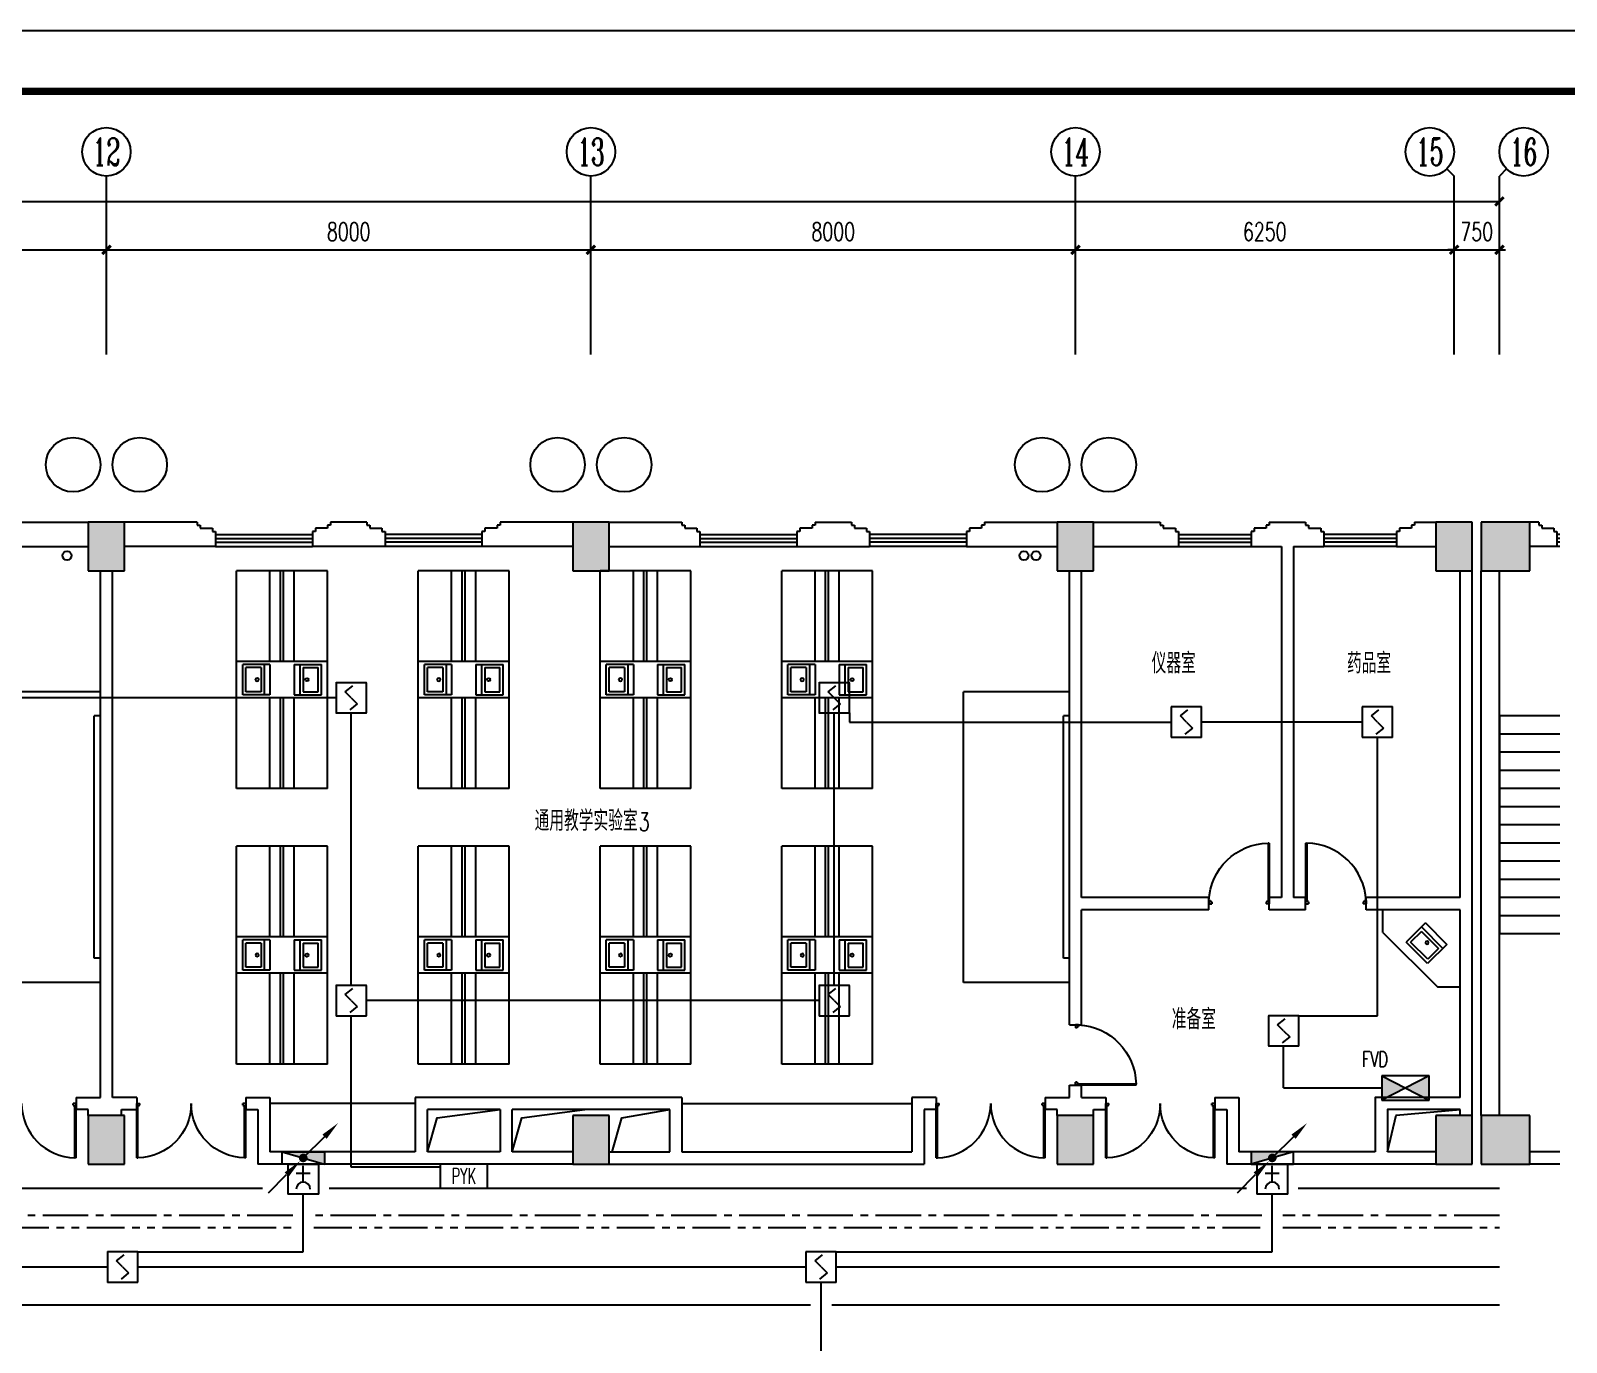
# Model space of a CAD drawing. Extents: x 190999 to 918899, y -200814 to 215286.
# Drawn here: x 259562 to 284916, y 50122 to 71786 of the extents above; entities that cross this region are included whole.
import ezdxf
from ezdxf.enums import TextEntityAlignment as Align

# ---------------------------------------------------------------- set-up
doc = ezdxf.new("R2010")
doc.units = 0
doc.header["$LTSCALE"] = 1000
doc.header["$MEASUREMENT"] = 0
doc.linetypes.add('CENTER2', pattern=[1.125, 0.75, -0.125, 0.125, -0.125])
doc.linetypes.add('PHANTOM2', pattern=[1.25, 0.625, -0.125, 0.125, -0.125, 0.125, -0.125])
doc.layers.get('Defpoints').update_dxf_attribs({"color": 1})
for name, color, linetype in [('00-EQUIP', 3, 'Continuous'), ('00-LWIRE', 4, 'Continuous'), ('00-WIRE-4', 6, 'Continuous'), ('A-墙线', 2, 'Continuous'), ('A-外包装修', 250, 'Continuous'), ('A-外窗', 145, 'Continuous'), ('A-家具', 250, 'Continuous'), ('A-门', 167, 'Continuous'), ('AXIS', 3, 'Continuous'), ('AXIS_TEXT', 7, 'Continuous'), ('COLUMN', 2, 'Continuous'), ('EQUIP_消火栓', 1, 'Continuous'), ('PUB_HATCH', 250, 'Continuous'), ('STAIR', 5, 'Continuous'), ('WIRE-4', 6, 'Continuous'), ('图框', 189, 'Continuous'), ('房间名称', 7, 'Continuous'), ('暖通-风-说明', 3, 'Continuous'), ('洞口线', 165, 'Continuous'), ('雨水管', 151, 'Continuous')]:
    doc.layers.add(name, color=color, linetype=linetype)
doc.styles.add('_COMPLEX', font='COMPLEX.shx', dxfattribs={"width": 0.5})
doc.styles.add('_TCH_AXIS', font='COMPLEX', dxfattribs={"bigfont": 'GBCBIG'})
doc.styles.add('_TCH_DIM', font='SIMPLEX', dxfattribs={"bigfont": 'GBCBIG'})
doc.styles.add('COMPLEX', font='COMPLEX')
doc.styles.add('DIM_FONT', font='SIMPLEX', dxfattribs={"width": 0.7, "bigfont": 'GBCBIG'})
doc.styles.add('HZ-ZGBZ', font='romanc.shx', dxfattribs={"width": 0.65})
doc.styles.get("Standard").update_dxf_attribs({"font": 'simhei.ttf'})
doc.styles.add('XXK', font='romans.shx', dxfattribs={"width": 0.75, "bigfont": 'hzf.shx'})
doc.styles.add('zz-1', font='arial.ttf', dxfattribs={"width": 0.8})
doc.linetypes.add('4INE', pattern='A,1,-0.15,["4",XXK,S=0.3,R=0,X=-0.1,Y=-0.1],-0.25', length=1.4)
doc.linetypes.add('BIG-DLINE', pattern='A,1,-0.15,["D",XXK,S=0.2,R=0,X=-0.1,Y=-0.09],-0.2', length=1.35)
doc.dimstyles.new('DIMN', dxfattribs={"dimtxt": 300, "dimasz": 100, "dimexe": 250, "dimexo": 300, "dimgap": 150, "dimtad": 1, "dimdec": 0, "dimzin": 0, "dimdsep": 46, "dimtxsty": 'DIM_FONT', "dimblk": 'ARCHTICK', "dimcen": 0.09, "dimclrt": 7, "dimazin": 2, "dimtfac": 1, "dimtdec": 0, "dimtix": 1, "dimtmove": 2, "dimatfit": 3, "dimfxl": 0, "dimtolj": 1, "dimtzin": 0, "dimarcsym": 0})

# ---------------------------------------------------------------- blocks, each defined once
blk = doc.blocks.new('TJAD_TK_A0')
at = {"layer": '图框'}
blk.add_line((2162, 399.3), (973, 399.3), dxfattribs=at)
at = {"layer": '图框', "const_width": 1.2}
blk.add_lwpolyline([(2152, -431.7), (2152, 389.3), (998, 389.3), (998, -431.7)], close=True, dxfattribs=at)
blk = doc.blocks.new('m1000')
at = {"layer": 'A-墙线'}
for p, q in [((0, 0), (0, 200)), ((1000, 0), (1000, 200))]:
    blk.add_line(p, q, dxfattribs=at)
at = {"layer": 'A-门'}
for p, q in [((0, 1100), (0, 100)), ((0, 1100), (20, 1100)), ((20, 1100), (20, 150)), ((0, 150), (30, 150)), ((0, 100), (50, 100)), ((30, 150), (30, 130)), ((30, 130), (50, 130)), ((50, 130), (50, 100)), ((950, 130), (950, 100)), ((970, 130), (950, 130)), ((1000, 100), (950, 100)), ((970, 150), (970, 130)), ((1000, 150), (970, 150)), ((1000, 150), (1000, 100))]:
    blk.add_line(p, q, dxfattribs=at)
blk.add_arc((0, 100), 1000, 2.866, 88.854, dxfattribs=at)
blk = doc.blocks.new('m1800')
at = {"layer": 'A-墙线'}
for p, q in [((-900, -100), (-900, 100)), ((900, -100), (900, 100))]:
    blk.add_line(p, q, dxfattribs=at)
at = {"layer": 'A-门'}
for p, q in [((-900, 900), (-900, 0)), ((-900, 900), (-880, 900)), ((-880, 900), (-880, 50)), ((880, 900), (880, 50)), ((900, 900), (880, 900)), ((900, 900), (900, 0)), ((-900, 50), (-870, 50)), ((-900, 0), (-850, 0)), ((-870, 50), (-870, 30)), ((-870, 30), (-850, 30)), ((-850, 30), (-850, 0)), ((850, 30), (850, 0)), ((870, 30), (850, 30)), ((900, 0), (850, 0)), ((870, 50), (870, 30)), ((900, 50), (870, 50))]:
    blk.add_line(p, q, dxfattribs=at)
for centre, start, end in [((-900, 0), 0, 88.7267), ((900, 0), 91.2733, 180)]:
    blk.add_arc(centre, 900, start, end, dxfattribs=at)
blk = doc.blocks.new('$TwtSys$00000434')
for p, q in [((-0.5, 0.5), (-0.5, -0.5)), ((-0.5, -0.5), (0.5, 0.5)), ((0.5, 0.5), (-0.5, 0.5)), ((0.5, -0.5), (0.5, 0.5)), ((-0.5, -0.5), (0.5, -0.5))]:
    blk.add_line(p, q)
blk.add_solid([(0.5, -0.5), (0.5, 0.5), (-0.5, -0.5)])
blk = doc.blocks.new('_ArchTick')
at = {"const_width": 0.5}
blk.add_lwpolyline([(-0.7, -0.7), (0.7, 0.7)], dxfattribs=at)
blk = doc.blocks.new('*D943')
at = {"layer": 'AXIS', "color": 0, "lineweight": -2}
for p, q in [((252812, 66767), (252812, 68417)), ((260812, 66767), (260812, 68417)), ((252812, 68167), (260812, 68167))]:
    blk.add_line(p, q, dxfattribs=at)
at = {"layer": 'Defpoints', "color": 0}
for p in [(260812, 68167), (252812, 66467), (260812, 66467)]:
    blk.add_point(p, dxfattribs=at)
at = {"layer": 'AXIS', "color": 0, "lineweight": -2, "xscale": 100, "yscale": 100, "zscale": 100, "rotation": 180}
blk.add_blockref('_ArchTick', (252812, 68167), dxfattribs=at)
at = {"layer": 'AXIS', "color": 0, "lineweight": -2, "xscale": 100, "yscale": 100, "zscale": 100}
blk.add_blockref('_ArchTick', (260812, 68167), dxfattribs=at)
at = {"layer": 'AXIS', "color": 7, "insert": (256812, 68467), "char_height": 300, "attachment_point": 5, "style": 'DIM_FONT'}
blk.add_mtext('\\A1;8000', dxfattribs=at)
blk = doc.blocks.new('*D944')
at = {"layer": 'AXIS', "color": 0, "lineweight": -2}
for p, q in [((260812, 66767), (260812, 68417)), ((268812, 66767), (268812, 68417)), ((260812, 68167), (268812, 68167))]:
    blk.add_line(p, q, dxfattribs=at)
at = {"layer": 'Defpoints', "color": 0}
for p in [(268812, 68167), (260812, 66467), (268812, 66467)]:
    blk.add_point(p, dxfattribs=at)
at = {"layer": 'AXIS', "color": 0, "lineweight": -2, "xscale": 100, "yscale": 100, "zscale": 100, "rotation": 180}
blk.add_blockref('_ArchTick', (260812, 68167), dxfattribs=at)
at = {"layer": 'AXIS', "color": 0, "lineweight": -2, "xscale": 100, "yscale": 100, "zscale": 100}
blk.add_blockref('_ArchTick', (268812, 68167), dxfattribs=at)
at = {"layer": 'AXIS', "color": 7, "insert": (264812, 68467), "char_height": 300, "attachment_point": 5, "style": 'DIM_FONT'}
blk.add_mtext('\\A1;8000', dxfattribs=at)
blk = doc.blocks.new('*D945')
at = {"layer": 'AXIS', "color": 0, "lineweight": -2}
for p, q in [((268812, 66767), (268812, 68417)), ((276812, 66767), (276812, 68417)), ((268812, 68167), (276812, 68167))]:
    blk.add_line(p, q, dxfattribs=at)
at = {"layer": 'Defpoints', "color": 0}
for p in [(276812, 68167), (268812, 66467), (276812, 66467)]:
    blk.add_point(p, dxfattribs=at)
at = {"layer": 'AXIS', "color": 0, "lineweight": -2, "xscale": 100, "yscale": 100, "zscale": 100, "rotation": 180}
blk.add_blockref('_ArchTick', (268812, 68167), dxfattribs=at)
at = {"layer": 'AXIS', "color": 0, "lineweight": -2, "xscale": 100, "yscale": 100, "zscale": 100}
blk.add_blockref('_ArchTick', (276812, 68167), dxfattribs=at)
at = {"layer": 'AXIS', "color": 7, "insert": (272812, 68467), "char_height": 300, "attachment_point": 5, "style": 'DIM_FONT'}
blk.add_mtext('\\A1;8000', dxfattribs=at)
blk = doc.blocks.new('*D946')
at = {"layer": 'AXIS', "color": 0, "lineweight": -2}
for p, q in [((276812, 66767), (276812, 68417)), ((283062, 66767), (283062, 68417)), ((276812, 68167), (283062, 68167))]:
    blk.add_line(p, q, dxfattribs=at)
at = {"layer": 'Defpoints', "color": 0}
for p in [(283062, 68167), (276812, 66467), (283062, 66467)]:
    blk.add_point(p, dxfattribs=at)
at = {"layer": 'AXIS', "color": 0, "lineweight": -2, "xscale": 100, "yscale": 100, "zscale": 100, "rotation": 180}
blk.add_blockref('_ArchTick', (276812, 68167), dxfattribs=at)
at = {"layer": 'AXIS', "color": 0, "lineweight": -2, "xscale": 100, "yscale": 100, "zscale": 100}
blk.add_blockref('_ArchTick', (283062, 68167), dxfattribs=at)
at = {"layer": 'AXIS', "color": 7, "insert": (279937, 68467), "char_height": 300, "attachment_point": 5, "style": 'DIM_FONT'}
blk.add_mtext('\\A1;6250', dxfattribs=at)
blk = doc.blocks.new('*D947')
at = {"layer": 'AXIS', "color": 0, "lineweight": -2}
for p, q in [((283062, 66767), (283062, 68417)), ((283812, 66767), (283812, 68417)), ((283062, 68167), (282962, 68167)), ((283062, 68167), (283812, 68167)), ((283812, 68167), (283912, 68167))]:
    blk.add_line(p, q, dxfattribs=at)
at = {"layer": 'Defpoints', "color": 0}
for p in [(283812, 68167), (283062, 66467), (283812, 66467)]:
    blk.add_point(p, dxfattribs=at)
at = {"layer": 'AXIS', "color": 0, "lineweight": -2, "xscale": 100, "yscale": 100, "zscale": 100}
blk.add_blockref('_ArchTick', (283062, 68167), dxfattribs=at)
at = {"layer": 'AXIS', "color": 0, "lineweight": -2, "xscale": 100, "yscale": 100, "zscale": 100, "rotation": 180}
blk.add_blockref('_ArchTick', (283812, 68167), dxfattribs=at)
at = {"layer": 'AXIS', "color": 7, "insert": (283437, 68467), "char_height": 300, "attachment_point": 5, "style": 'DIM_FONT'}
blk.add_mtext('\\A1;750', dxfattribs=at)
blk = doc.blocks.new('*D948')
at = {"layer": 'AXIS', "color": 0, "lineweight": -2}
for p, q in [((210512, 66767), (210512, 69217)), ((283812, 66767), (283812, 69217)), ((210512, 68967), (283812, 68967))]:
    blk.add_line(p, q, dxfattribs=at)
at = {"layer": 'Defpoints', "color": 0}
for p in [(283812, 68967), (210512, 66467), (283812, 66467)]:
    blk.add_point(p, dxfattribs=at)
at = {"layer": 'AXIS', "color": 0, "lineweight": -2, "xscale": 100, "yscale": 100, "zscale": 100, "rotation": 180}
blk.add_blockref('_ArchTick', (210512, 68967), dxfattribs=at)
at = {"layer": 'AXIS', "color": 0, "lineweight": -2, "xscale": 100, "yscale": 100, "zscale": 100}
blk.add_blockref('_ArchTick', (283812, 68967), dxfattribs=at)
at = {"layer": 'AXIS', "color": 7, "insert": (247162, 69267), "char_height": 300, "attachment_point": 5, "style": 'DIM_FONT'}
blk.add_mtext('\\A1;73300', dxfattribs=at)
blk = doc.blocks.new('_AXISO')
blk.add_circle((0, 0), 0.5)
at = {"layer": 'AXIS_TEXT', "style": 'COMPLEX', "width": 1.041667}
blk.add_attdef('A', text='', height=0.56, dxfattribs=at).set_placement((-0.25, -0.28), (0.25, -0.28), align=Align.FIT)
blk = doc.blocks.new('$plan$00001609')
at = {"linetype": 'Continuous'}
for p, q in [((0, -251), (0, 251)), ((0, 251), (450, 251)), ((93, -251), (93, 251)), ((146, -199), (146, 199)), ((146, 199), (397, 199)), ((397, 199), (397, -199)), ((450, 251), (450, -251)), ((0, -251), (450, -251)), ((146, -199), (397, -199))]:
    blk.add_line(p, q, dxfattribs=at)
blk.add_line((238, 2), (238, 0))
blk.add_arc((212, 0), 26, 4.716, 0, dxfattribs=at)
at = {"style": 'zz-1'}
for tag in ['YSIZE', 'XSIZE']:
    blk.add_attdef(tag, (0, 0), '', height=0.5, dxfattribs=at)
blk = doc.blocks.new('_LINKPT1')
at = {"color": 0}
blk.add_line((0, 0), (0, 0), dxfattribs=at)
blk = doc.blocks.new('J62IR8YJ')
for p, q in [((-0.5, 1), (0.5, 1)), ((-0.5, 0), (-0.5, 1)), ((0, 0.598), (0, 0.06)), ((0.5, 1), (0.5, 0)), ((0.5, 0), (-0.5, 0)), ((-0.231, 0.312), (0.231, 0.312))]:
    blk.add_line(p, q)
at = {"const_width": 0.04, "flags": 128}
blk.add_lwpolyline([(-0.5, 0), (-0.5, 1), (0.5, 1), (0.5, 0)], close=True, dxfattribs=at)
blk.add_arc((0, 0.829), 0.231, 180, 0)
at = {"xscale": 0.002, "yscale": 0.00200000000000955, "zscale": 0.002}
for p in [(0, 1), (-0.5, 0.5), (0, 0), (0.5, 0.5)]:
    blk.add_blockref('_LINKPT1', p, dxfattribs=at)
at = {"flags": 9}
blk.add_attdef('A', (0, 0), '', height=0.00002, dxfattribs=at)
blk = doc.blocks.new('3S1KCGW2')
for p, q in [((0.5, 0.5), (-0.5, 0.5)), ((-0.5, 0.5), (-0.5, -0.5)), ((-0.2, 0.2), (0.05, 0.4)), ((0, 0), (-0.2, 0.2)), ((0, 0), (0.2, -0.2)), ((0.5, -0.5), (0.5, 0.5)), ((-0.5, -0.5), (0.5, -0.5)), ((0.2, -0.2), (-0.05, -0.4))]:
    blk.add_line(p, q)
at = {"const_width": 0.04, "flags": 128}
blk.add_lwpolyline([(-0.5, -0.5), (-0.5, 0.5), (0.5, 0.5), (0.5, -0.5)], close=True, dxfattribs=at)
at = {"xscale": 0.002, "yscale": 0.002, "zscale": 0.002}
for p in [(-0.5, 0), (0, 0.5), (0.5, 0), (0, -0.5)]:
    blk.add_blockref('_LINKPT1', p, dxfattribs=at)
at = {"flags": 9}
blk.add_attdef('A', (0, 0), '', height=0.00002, dxfattribs=at)
blk = doc.blocks.new('6H2KALM6')
for p, q in [((-0.78, 0.4), (0.78, -0.4)), ((0.78, 0.4), (-0.78, -0.4)), ((0.78, 0.4), (-0.78, 0.4)), ((-0.78, 0.4), (-0.78, -0.4)), ((0.78, -0.4), (0.78, 0.4)), ((-0.78, -0.4), (0.78, -0.4))]:
    blk.add_line(p, q)
at = {"const_width": 0.04}
blk.add_lwpolyline([(-0.78, 0.4), (-0.78, -0.4), (0.78, -0.4), (0.78, 0.4)], close=True, dxfattribs=at)
for points in [[(-0.78, 0.4), (0, 0), (-0.78, -0.4)], [(0.78, 0.4), (0, 0), (0.78, -0.4)]]:
    blk.add_solid(points)
at = {"xscale": 0.002, "yscale": 0.002, "zscale": 0.002}
for p in [(-0.78, 0), (0, 0.4), (0.78, 0), (0, -0.4)]:
    blk.add_blockref('_LINKPT1', p, dxfattribs=at)
at = {"flags": 9}
blk.add_attdef('A', (0, 0), '', height=0.00002, dxfattribs=at)
blk = doc.blocks.new('6A2DRK5Q')
for p, q in [((0.78, 0.4), (-0.78, 0.4)), ((-0.78, 0.4), (-0.78, -0.4)), ((0.78, -0.4), (0.78, 0.4)), ((-0.78, -0.4), (0.78, -0.4))]:
    blk.add_line(p, q)
at = {"xscale": 0.002, "yscale": 0.002, "zscale": 0.002}
for p in [(-0.78, 0), (0, 0.4), (0.78, 0), (0, -0.4)]:
    blk.add_blockref('_LINKPT1', p, dxfattribs=at)
at = {"style": '_COMPLEX', "width": 0.6, "flags": 8}
blk.add_attdef('$TEXT$', text='', height=0.52, dxfattribs=at).set_placement((0, 0), align=Align.MIDDLE_CENTER)
at = {"flags": 9}
blk.add_attdef('A', (0, 0), '', height=0.00002, dxfattribs=at)
blk = doc.blocks.new('_WRLD1L')
for p, q in [((0.7, 0.7), (0, 0)), ((0.104, 0.104), (0.104, 0.104)), ((-0.104, -0.104), (-0.104, -0.104))]:
    blk.add_line(p, q)
at = {"const_width": 0.142}
blk.add_lwpolyline([(-0.071, 0, 1), (0.071, 0, 1)], format="xyb", close=True, dxfattribs=at)
blk.add_solid([(0.63, 0.77), (0.77, 0.63), (1.15, 1.15)])
at = {"width": 0.8, "flags": 9}
blk.add_attdef('A', (0, 0), '', height=0.00002, dxfattribs=at)
blk = doc.blocks.new('_WRLD10L')
for p, q in [((1.15, 1.15), (0.55, 0.55)), ((0.104, 0.104), (0.104, 0.104)), ((-0.104, -0.104), (-0.104, -0.104))]:
    blk.add_line(p, q)
at = {"const_width": 0.142}
blk.add_lwpolyline([(-0.071, 0, 1), (0.071, 0, 1)], format="xyb", close=True, dxfattribs=at)
blk.add_solid([(0.62, 0.48), (0.48, 0.62), (0.1, 0.1)])
at = {"width": 0.8, "flags": 9}
blk.add_attdef('A', (0, 0), '', height=0.00002, dxfattribs=at)

msp = doc.modelspace()

# ---------------------------------------------------------------- hatches: boundary and pattern name
at = {"layer": 'PUB_HATCH'}
for points in [[(261111.6, 63667.4), (260511.6, 63667.4), (260511.6, 62867.4), (261111.6, 62867.4)], [(269111.6, 63667.4), (268511.6, 63667.4), (268511.6, 62867.4), (269111.6, 62867.4)], [(277111.6, 63667.4), (276511.6, 63667.4), (276511.6, 62867.4), (277111.6, 62867.4)], [(283361.6, 63667.4), (282761.6, 63667.4), (282761.6, 62867.4), (283361.6, 62867.4)], [(284311.6, 63667.4), (283511.6, 63667.4), (283511.6, 62867.4), (284311.6, 62867.4)], [(261111.6, 53867.4), (260511.6, 53867.4), (260511.6, 53067.4), (261111.6, 53067.4)], [(269111.6, 53867.4), (268511.6, 53867.4), (268511.6, 53067.4), (269111.6, 53067.4)], [(277111.6, 53867.4), (276511.6, 53867.4), (276511.6, 53067.4), (277111.6, 53067.4)], [(283361.6, 53867.4), (282761.6, 53867.4), (282761.6, 53067.4), (283361.6, 53067.4)], [(284311.6, 53867.4), (283511.6, 53867.4), (283511.6, 53067.4), (284311.6, 53067.4)]]:
    msp.add_hatch(color=256, dxfattribs=at).paths.add_polyline_path(points)

# ---------------------------------------------------------------- linework, layer by layer
at = {"layer": '00-WIRE-4'}
for p, q in [((264603.5, 60767.4), (257066.5, 60767.4)), ((264853.5, 56017.4), (264853.5, 60517.4)), ((272828.3, 56017.4), (272828.3, 60517.4)), ((273078.3, 60517.4), (273078.3, 60367.4)), ((273078.3, 60367.4), (278393.9, 60367.4)), ((281547.2, 60367.4), (278893.9, 60367.4)), ((281797.2, 55517.4), (281797.2, 60117.4)), ((272578.3, 55767.4), (265103.5, 55767.4)), ((264853.5, 53017.4), (264853.5, 55517.4)), ((280499.1, 55517.4), (281797.2, 55517.4)), ((280249.1, 54323.3), (280249.1, 55017.4)), ((280249.1, 54323.3), (281871.6, 54323.3)), ((264061.9, 51617.4), (264061.9, 52567.4)), ((280061.6, 51617.4), (280061.6, 52567.4)), ((261328.3, 51617.4), (264061.9, 51617.4)), ((272861.6, 51617.4), (280061.6, 51617.4)), ((249795, 51367.4), (260828.3, 51367.4)), ((261328.3, 51367.4), (272361.6, 51367.4)), ((272861.6, 51367.4), (283811.6, 51367.4)), ((272611.6, 47217.4), (272611.6, 51117.4))]:
    msp.add_line(p, q, dxfattribs=at)
at = {"layer": '00-WIRE-4', "linetype": '4INE'}
for p, q in [((253236.6, 52667.4), (263386.9, 52667.4)), ((264486.9, 52667.4), (266321.6, 52667.4)), ((267101.6, 52667.4), (279636.6, 52667.4)), ((280486.6, 52667.4), (283811.6, 52667.4))]:
    msp.add_line(p, q, dxfattribs=at)
at = {"layer": '00-WIRE-4', "linetype": 'PHANTOM2'}
for p, q in [((252986.6, 52017.4), (263886.9, 52017.4)), ((264236.9, 52017.4), (279886.6, 52017.4)), ((280236.6, 52017.4), (283811.6, 52017.4))]:
    msp.add_line(p, q, dxfattribs=at)
at = {"layer": '00-WIRE-4', "linetype": 'CENTER2'}
for p, q in [((263886.9, 52217.4), (253061.6, 52217.4)), ((279886.6, 52217.4), (264236.9, 52217.4)), ((283811.6, 52217.4), (280236.6, 52217.4))]:
    msp.add_line(p, q, dxfattribs=at)
at = {"layer": '00-WIRE-4', "linetype": 'BIG-DLINE'}
for p, q in [((224236.6, 50738.8), (272436.6, 50738.8)), ((272786.6, 50738.8), (283811.6, 50738.8))]:
    msp.add_line(p, q, dxfattribs=at)
at = {"layer": 'A-墙线'}
for p, q in [((259311.6, 63667.4), (260511.6, 63667.4)), ((262311.6, 63667.4), (261111.6, 63667.4)), ((262311.6, 63667.4), (262311.6, 63617.4)), ((265111.6, 63667.4), (264511.6, 63667.4)), ((264511.6, 63667.4), (264511.6, 63617.4)), ((265111.6, 63667.4), (265111.6, 63617.4)), ((268511.6, 63667.4), (267311.6, 63667.4)), ((267311.6, 63667.4), (267311.6, 63617.4)), ((269111.6, 63667.4), (270311.6, 63667.4)), ((270311.6, 63667.4), (270311.6, 63617.4)), ((272511.6, 63667.4), (273111.6, 63667.4)), ((272511.6, 63667.4), (272511.6, 63617.4)), ((273111.6, 63667.4), (273111.6, 63617.4)), ((275311.6, 63667.4), (276511.6, 63667.4)), ((275311.6, 63667.4), (275311.6, 63617.4)), ((277111.6, 63667.4), (278211.6, 63667.4)), ((278211.6, 63667.4), (278211.6, 63617.4)), ((280011.6, 63667.4), (280611.6, 63667.4)), ((280011.6, 63667.4), (280011.6, 63617.4)), ((280611.6, 63667.4), (280611.6, 63617.4)), ((282411.6, 63667.4), (282761.6, 63667.4)), ((282411.6, 63667.4), (282411.6, 63617.4)), ((284461.6, 63667.4), (284311.6, 63667.4)), ((284461.6, 63667.4), (284461.6, 63617.4)), ((262311.6, 63617.4), (262361.6, 63617.4)), ((262361.6, 63617.4), (262361.6, 63567.4)), ((262361.6, 63567.4), (262561.6, 63567.4)), ((262561.6, 63567.4), (262561.6, 63517.4)), ((262561.6, 63517.4), (262611.6, 63517.4)), ((262611.6, 63517.4), (262611.6, 63267.4)), ((264261.6, 63517.4), (264211.6, 63517.4)), ((264211.6, 63517.4), (264211.6, 63267.4)), ((264261.6, 63567.4), (264261.6, 63517.4)), ((264461.6, 63567.4), (264261.6, 63567.4)), ((264461.6, 63617.4), (264461.6, 63567.4)), ((264511.6, 63617.4), (264461.6, 63617.4)), ((265111.6, 63617.4), (265161.6, 63617.4)), ((265161.6, 63617.4), (265161.6, 63567.4)), ((265161.6, 63567.4), (265361.6, 63567.4)), ((265361.6, 63567.4), (265361.6, 63517.4)), ((265361.6, 63517.4), (265411.6, 63517.4)), ((265411.6, 63517.4), (265411.6, 63267.4)), ((267061.6, 63517.4), (267011.6, 63517.4)), ((267011.6, 63517.4), (267011.6, 63267.4)), ((267061.6, 63567.4), (267061.6, 63517.4)), ((267261.6, 63567.4), (267061.6, 63567.4)), ((267261.6, 63617.4), (267261.6, 63567.4)), ((267311.6, 63617.4), (267261.6, 63617.4)), ((270311.6, 63617.4), (270361.6, 63617.4)), ((270361.6, 63617.4), (270361.6, 63567.4)), ((270361.6, 63567.4), (270561.6, 63567.4)), ((270561.6, 63567.4), (270561.6, 63517.4)), ((270561.6, 63517.4), (270611.6, 63517.4)), ((270611.6, 63517.4), (270611.6, 63267.4)), ((272261.6, 63517.4), (272211.6, 63517.4)), ((272211.6, 63517.4), (272211.6, 63267.4)), ((272261.6, 63567.4), (272261.6, 63517.4)), ((272461.6, 63567.4), (272261.6, 63567.4)), ((272461.6, 63617.4), (272461.6, 63567.4)), ((272511.6, 63617.4), (272461.6, 63617.4)), ((273111.6, 63617.4), (273161.6, 63617.4)), ((273161.6, 63617.4), (273161.6, 63567.4)), ((273161.6, 63567.4), (273361.6, 63567.4)), ((273361.6, 63567.4), (273361.6, 63517.4)), ((273361.6, 63517.4), (273411.6, 63517.4)), ((273411.6, 63517.4), (273411.6, 63267.4)), ((275061.6, 63517.4), (275011.6, 63517.4)), ((275011.6, 63517.4), (275011.6, 63267.4)), ((275061.6, 63567.4), (275061.6, 63517.4)), ((275261.6, 63567.4), (275061.6, 63567.4)), ((275261.6, 63617.4), (275261.6, 63567.4)), ((275311.6, 63617.4), (275261.6, 63617.4)), ((278211.6, 63617.4), (278261.6, 63617.4)), ((278261.6, 63617.4), (278261.6, 63567.4)), ((278261.6, 63567.4), (278461.6, 63567.4)), ((278461.6, 63567.4), (278461.6, 63517.4)), ((278461.6, 63517.4), (278511.6, 63517.4)), ((278511.6, 63517.4), (278511.6, 63267.4)), ((279761.6, 63517.4), (279711.6, 63517.4)), ((279711.6, 63517.4), (279711.6, 63267.4)), ((279761.6, 63567.4), (279761.6, 63517.4)), ((279961.6, 63567.4), (279761.6, 63567.4)), ((279961.6, 63617.4), (279961.6, 63567.4)), ((280011.6, 63617.4), (279961.6, 63617.4)), ((280611.6, 63617.4), (280661.6, 63617.4)), ((280661.6, 63617.4), (280661.6, 63567.4)), ((280661.6, 63567.4), (280861.6, 63567.4)), ((280861.6, 63567.4), (280861.6, 63517.4)), ((280861.6, 63517.4), (280911.6, 63517.4)), ((280911.6, 63517.4), (280911.6, 63267.4)), ((282161.6, 63517.4), (282111.6, 63517.4)), ((282111.6, 63517.4), (282111.6, 63267.4)), ((282161.6, 63567.4), (282161.6, 63517.4)), ((282361.6, 63567.4), (282161.6, 63567.4)), ((282361.6, 63617.4), (282361.6, 63567.4)), ((282411.6, 63617.4), (282361.6, 63617.4)), ((284461.6, 63617.4), (284511.6, 63617.4)), ((284511.6, 63617.4), (284511.6, 63567.4)), ((284511.6, 63567.4), (284711.6, 63567.4)), ((284711.6, 63567.4), (284711.6, 63517.4)), ((284711.6, 63517.4), (284761.6, 63517.4)), ((284761.6, 63517.4), (284761.6, 63267.4)), ((259011.6, 63267.4), (260511.6, 63267.4)), ((262611.6, 63267.4), (261111.6, 63267.4)), ((265411.6, 63267.4), (264211.6, 63267.4)), ((268511.6, 63267.4), (267011.6, 63267.4)), ((269111.6, 63267.4), (270611.6, 63267.4)), ((272211.6, 63267.4), (273411.6, 63267.4)), ((275011.6, 63267.4), (276511.6, 63267.4)), ((277111.6, 63267.4), (278511.6, 63267.4)), ((279711.6, 63267.4), (280211.6, 63267.4)), ((280211.6, 63267.4), (280211.6, 57467.4)), ((280411.6, 63267.4), (280411.6, 57467.4)), ((280411.6, 63267.4), (280911.6, 63267.4)), ((282111.6, 63267.4), (282761.6, 63267.4)), ((284761.6, 63267.4), (284311.6, 63267.4)), ((260711.6, 54167.4), (260711.6, 62867.4)), ((260911.6, 54167.4), (260911.6, 62867.4)), ((276711.6, 55367.4), (276711.6, 62867.4)), ((276911.6, 57467.4), (276911.6, 62867.4)), ((283161.6, 57467.4), (283161.6, 62867.4)), ((283361.6, 53867.4), (283361.6, 62867.4)), ((283511.6, 53867.4), (283511.6, 62867.4)), ((283811.6, 53867.4), (283811.6, 62867.4)), ((279011.6, 57467.4), (276911.6, 57467.4)), ((280211.6, 57467.4), (280011.6, 57467.4)), ((280611.6, 57467.4), (280411.6, 57467.4)), ((283161.6, 57467.4), (281611.6, 57467.4)), ((276911.6, 55367.4), (276911.6, 57267.4)), ((279011.6, 57267.4), (276911.6, 57267.4)), ((280611.6, 57267.4), (280011.6, 57267.4)), ((283161.6, 57267.4), (281611.6, 57267.4)), ((283161.6, 54167.4), (283161.6, 57267.4)), ((276711.6, 54167.4), (276711.6, 54367.4)), ((276911.6, 54167.4), (276911.6, 54367.4)), ((260311.6, 54167.4), (260711.6, 54167.4)), ((261311.6, 54167.4), (260911.6, 54167.4)), ((263111.6, 54167.4), (263511.6, 54167.4)), ((263511.6, 54167.4), (263511.6, 53267.4)), ((270311.6, 54167.4), (265911.6, 54167.4)), ((265911.6, 54167.4), (265911.6, 53267.4)), ((270311.6, 54167.4), (270311.6, 53267.4)), ((274511.6, 54167.4), (274111.6, 54167.4)), ((274111.6, 54167.4), (274111.6, 53267.4)), ((276311.6, 54167.4), (276711.6, 54167.4)), ((276911.6, 54167.4), (277311.6, 54167.4)), ((279111.6, 54167.4), (279511.6, 54167.4)), ((279511.6, 54167.4), (279511.6, 53267.4)), ((260511.6, 53967.4), (260311.6, 53967.4)), ((260511.6, 53867.4), (260511.6, 53967.4)), ((261061.6, 53967.4), (261311.6, 53967.4)), ((261061.6, 53867.4), (261061.6, 53967.4)), ((263111.6, 53967.4), (263311.6, 53967.4)), ((263311.6, 53967.4), (263311.6, 53067.4)), ((267311.6, 53967.4), (266111.6, 53967.4)), ((266111.6, 53267.4), (266111.6, 53967.4)), ((267311.6, 53967.4), (267311.6, 53267.4)), ((270111.6, 53967.4), (267511.6, 53967.4)), ((267511.6, 53267.4), (267511.6, 53967.4)), ((270111.6, 53267.4), (270111.6, 53967.4)), ((274511.6, 53967.4), (274311.6, 53967.4)), ((274311.6, 53967.4), (274311.6, 53067.4)), ((276511.6, 53967.4), (276311.6, 53967.4)), ((276511.6, 53867.4), (276511.6, 53967.4)), ((277111.6, 53967.4), (277311.6, 53967.4)), ((277111.6, 53867.4), (277111.6, 53967.4)), ((279111.6, 53967.4), (279311.6, 53967.4)), ((279311.6, 53967.4), (279311.6, 53067.4)), ((283161.6, 53867.4), (283161.6, 53967.4)), ((265911.6, 53267.4), (263511.6, 53267.4)), ((267311.6, 53267.4), (266111.6, 53267.4)), ((268511.6, 53267.4), (267511.6, 53267.4)), ((269111.6, 53267.4), (270111.6, 53267.4)), ((270311.6, 53267.4), (274111.6, 53267.4)), ((281761.6, 53267.4), (279511.6, 53267.4)), ((282761.6, 53267.4), (281961.6, 53267.4)), ((284811.6, 53267.4), (284311.6, 53267.4)), ((268511.6, 53067.4), (263311.6, 53067.4)), ((269111.6, 53067.4), (274311.6, 53067.4)), ((282761.6, 53067.4), (279311.6, 53067.4)), ((284811.6, 53067.4), (284311.6, 53067.4))]:
    msp.add_line(p, q, dxfattribs=at)
for points in [[(283161.6, 54167.4), (281761.6, 54167.4), (281761.6, 53267.4)], [(282661.6, 53967.4), (281961.6, 53967.4), (281961.6, 53267.4)], [(283161.6, 53967.4), (281961.6, 53967.4), (281961.6, 53267.4)]]:
    msp.add_lwpolyline(points, dxfattribs=at)
at = {"layer": 'A-外包装修'}
for centre in [(260261.6, 64617.4), (261361.6, 64617.4), (268261.6, 64617.4), (269361.6, 64617.4), (276261.6, 64617.4), (277361.6, 64617.4)]:
    msp.add_circle(centre, 450, dxfattribs=at)
at = {"layer": 'A-外窗'}
for p, q in [((262611.6, 63467.4), (264211.6, 63467.4)), ((262611.6, 63397.4), (264211.6, 63397.4)), ((267011.6, 63467.4), (265411.6, 63467.4)), ((267011.6, 63397.4), (265411.6, 63397.4)), ((270611.6, 63467.4), (272211.6, 63467.4)), ((270611.6, 63397.4), (272211.6, 63397.4)), ((275011.6, 63467.4), (273411.6, 63467.4)), ((275011.6, 63397.4), (273411.6, 63397.4)), ((278511.6, 63467.4), (279711.6, 63467.4)), ((278511.6, 63397.4), (279711.6, 63397.4)), ((282111.6, 63467.4), (280911.6, 63467.4)), ((282111.6, 63397.4), (280911.6, 63397.4)), ((284811.6, 63467.4), (284761.6, 63467.4)), ((284811.6, 63397.4), (284761.6, 63397.4)), ((262611.6, 63337.4), (264211.6, 63337.4)), ((262611.6, 63267.4), (264211.6, 63267.4)), ((267011.6, 63337.4), (265411.6, 63337.4)), ((267011.6, 63267.4), (265411.6, 63267.4)), ((270611.6, 63337.4), (272211.6, 63337.4)), ((270611.6, 63267.4), (272211.6, 63267.4)), ((275011.6, 63337.4), (273411.6, 63337.4)), ((275011.6, 63267.4), (273411.6, 63267.4)), ((278511.6, 63337.4), (279711.6, 63337.4)), ((278511.6, 63267.4), (279711.6, 63267.4)), ((282111.6, 63337.4), (280911.6, 63337.4)), ((282111.6, 63267.4), (280911.6, 63267.4)), ((284811.6, 63337.4), (284761.6, 63337.4)), ((284811.6, 63267.4), (284761.6, 63267.4))]:
    msp.add_line(p, q, dxfattribs=at)
at = {"layer": 'A-家具'}
for p, q in [((262961.6, 59267.4), (262961.6, 62867.4)), ((264461.6, 62867.4), (262961.6, 62867.4)), ((263511.6, 61367.4), (263511.6, 62867.4)), ((263686.6, 61367.4), (263686.6, 62867.4)), ((263736.6, 61367.4), (263736.6, 62867.4)), ((263911.6, 61367.4), (263911.6, 62867.4)), ((264461.6, 59267.4), (264461.6, 62867.4)), ((265961.6, 59267.4), (265961.6, 62867.4)), ((267461.6, 62867.4), (265961.6, 62867.4)), ((266511.6, 61367.4), (266511.6, 62867.4)), ((266686.6, 61367.4), (266686.6, 62867.4)), ((266736.6, 61367.4), (266736.6, 62867.4)), ((266911.6, 61367.4), (266911.6, 62867.4)), ((267461.6, 59267.4), (267461.6, 62867.4)), ((268961.6, 59267.4), (268961.6, 62867.4)), ((270461.6, 62867.4), (268961.6, 62867.4)), ((269511.6, 61367.4), (269511.6, 62867.4)), ((269686.6, 61367.4), (269686.6, 62867.4)), ((269736.6, 61367.4), (269736.6, 62867.4)), ((269911.6, 61367.4), (269911.6, 62867.4)), ((270461.6, 59267.4), (270461.6, 62867.4)), ((271961.6, 59267.4), (271961.6, 62867.4)), ((273461.6, 62867.4), (271961.6, 62867.4)), ((272511.6, 61367.4), (272511.6, 62867.4)), ((272686.6, 61367.4), (272686.6, 62867.4)), ((272736.6, 61367.4), (272736.6, 62867.4)), ((272911.6, 61367.4), (272911.6, 62867.4)), ((273461.6, 59267.4), (273461.6, 62867.4)), ((264461.6, 61367.4), (262961.6, 61367.4)), ((267461.6, 61367.4), (265961.6, 61367.4)), ((270461.6, 61367.4), (268961.6, 61367.4)), ((273461.6, 61367.4), (271961.6, 61367.4)), ((260711.6, 60867.4), (258961.6, 60867.4)), ((274961.6, 56067.4), (274961.6, 60867.4)), ((276711.6, 60867.4), (274961.6, 60867.4)), ((264461.6, 60767.4), (262961.6, 60767.4)), ((263511.6, 59267.4), (263511.6, 60767.4)), ((263686.6, 59267.4), (263686.6, 60767.4)), ((263736.6, 59267.4), (263736.6, 60767.4)), ((263911.6, 59267.4), (263911.6, 60767.4)), ((267461.6, 60767.4), (265961.6, 60767.4)), ((266511.6, 59267.4), (266511.6, 60767.4)), ((266686.6, 59267.4), (266686.6, 60767.4)), ((266736.6, 59267.4), (266736.6, 60767.4)), ((266911.6, 59267.4), (266911.6, 60767.4)), ((270461.6, 60767.4), (268961.6, 60767.4)), ((269511.6, 59267.4), (269511.6, 60767.4)), ((269686.6, 59267.4), (269686.6, 60767.4)), ((269736.6, 59267.4), (269736.6, 60767.4)), ((269911.6, 59267.4), (269911.6, 60767.4)), ((273461.6, 60767.4), (271961.6, 60767.4)), ((272511.6, 59267.4), (272511.6, 60767.4)), ((272686.6, 59267.4), (272686.6, 60767.4)), ((272736.6, 59267.4), (272736.6, 60767.4)), ((272911.6, 59267.4), (272911.6, 60767.4)), ((260611.6, 56467.4), (260611.6, 60467.4)), ((260711.6, 60467.4), (260611.6, 60467.4)), ((276611.6, 56467.4), (276611.6, 60467.4)), ((276711.6, 60467.4), (276611.6, 60467.4)), ((264461.6, 59267.4), (262961.6, 59267.4)), ((267461.6, 59267.4), (265961.6, 59267.4)), ((270461.6, 59267.4), (268961.6, 59267.4)), ((273461.6, 59267.4), (271961.6, 59267.4)), ((262961.6, 54717.4), (262961.6, 58317.4)), ((264461.6, 58317.4), (262961.6, 58317.4)), ((263511.6, 56817.4), (263511.6, 58317.4)), ((263686.6, 56817.4), (263686.6, 58317.4)), ((263736.6, 56817.4), (263736.6, 58317.4)), ((263911.6, 56817.4), (263911.6, 58317.4)), ((264461.6, 54717.4), (264461.6, 58317.4)), ((265961.6, 54717.4), (265961.6, 58317.4)), ((267461.6, 58317.4), (265961.6, 58317.4)), ((266511.6, 56817.4), (266511.6, 58317.4)), ((266686.6, 56817.4), (266686.6, 58317.4)), ((266736.6, 56817.4), (266736.6, 58317.4)), ((266911.6, 56817.4), (266911.6, 58317.4)), ((267461.6, 54717.4), (267461.6, 58317.4)), ((270461.6, 58317.4), (268961.6, 58317.4)), ((268961.6, 54717.4), (268961.6, 58317.4)), ((269511.6, 56817.4), (269511.6, 58317.4)), ((269686.6, 56817.4), (269686.6, 58317.4)), ((269736.6, 56817.4), (269736.6, 58317.4)), ((269911.6, 56817.4), (269911.6, 58317.4)), ((270461.6, 54717.4), (270461.6, 58317.4)), ((271961.6, 54717.4), (271961.6, 58317.4)), ((273461.6, 58317.4), (271961.6, 58317.4)), ((272511.6, 56817.4), (272511.6, 58317.4)), ((272686.6, 56817.4), (272686.6, 58317.4)), ((272736.6, 56817.4), (272736.6, 58317.4)), ((272911.6, 56817.4), (272911.6, 58317.4)), ((273461.6, 54717.4), (273461.6, 58317.4)), ((281886.6, 56892.4), (281886.6, 57267.4)), ((264461.6, 56817.4), (262961.6, 56817.4)), ((267461.6, 56817.4), (265961.6, 56817.4)), ((270461.6, 56817.4), (268961.6, 56817.4)), ((273461.6, 56817.4), (271961.6, 56817.4)), ((281886.6, 56892.4), (282786.6, 55992.4)), ((260711.6, 56467.4), (260611.6, 56467.4)), ((276711.6, 56467.4), (276611.6, 56467.4)), ((260711.6, 56067.4), (258961.6, 56067.4)), ((264461.6, 56217.4), (262961.6, 56217.4)), ((263511.6, 54717.4), (263511.6, 56217.4)), ((263686.6, 54717.4), (263686.6, 56217.4)), ((263736.6, 54717.4), (263736.6, 56217.4)), ((263911.6, 54717.4), (263911.6, 56217.4)), ((267461.6, 56217.4), (265961.6, 56217.4)), ((266511.6, 54717.4), (266511.6, 56217.4)), ((266686.6, 54717.4), (266686.6, 56217.4)), ((266736.6, 54717.4), (266736.6, 56217.4)), ((266911.6, 54717.4), (266911.6, 56217.4)), ((270461.6, 56217.4), (268961.6, 56217.4)), ((269511.6, 54717.4), (269511.6, 56217.4)), ((269686.6, 54717.4), (269686.6, 56217.4)), ((269736.6, 54717.4), (269736.6, 56217.4)), ((269911.6, 54717.4), (269911.6, 56217.4)), ((273461.6, 56217.4), (271961.6, 56217.4)), ((272511.6, 54717.4), (272511.6, 56217.4)), ((272686.6, 54717.4), (272686.6, 56217.4)), ((272736.6, 54717.4), (272736.6, 56217.4)), ((272911.6, 54717.4), (272911.6, 56217.4)), ((276711.6, 56067.4), (274961.6, 56067.4)), ((282786.6, 55992.4), (283161.6, 55992.4)), ((264461.6, 54717.4), (262961.6, 54717.4)), ((267461.6, 54717.4), (265961.6, 54717.4)), ((270461.6, 54717.4), (268961.6, 54717.4)), ((273461.6, 54717.4), (271961.6, 54717.4)), ((265911.6, 54067.4), (263511.6, 54067.4)), ((270311.6, 54067.4), (274111.6, 54067.4))]:
    msp.add_line(p, q, dxfattribs=at)
at = {"layer": 'AXIS'}
for p, q in [((282944.5, 69503.6), (283061.6, 69386.5)), ((283928.8, 69503.6), (283811.6, 69386.5)), ((260811.6, 66437.4), (260811.6, 69386.5)), ((268811.6, 66437.4), (268811.6, 69386.5)), ((276811.6, 66437.4), (276811.6, 69386.5)), ((283061.6, 66437.4), (283061.6, 69386.5)), ((283811.6, 66437.4), (283811.6, 69386.5))]:
    msp.add_line(p, q, dxfattribs=at)
at = {"layer": 'COLUMN'}
for p, q in [((261111.6, 63667.4), (260511.6, 63667.4)), ((260511.6, 63667.4), (260511.6, 62867.4)), ((261111.6, 62867.4), (261111.6, 63667.4)), ((269111.6, 63667.4), (268511.6, 63667.4)), ((268511.6, 63667.4), (268511.6, 62867.4)), ((269111.6, 62867.4), (269111.6, 63667.4)), ((277111.6, 63667.4), (276511.6, 63667.4)), ((276511.6, 63667.4), (276511.6, 62867.4)), ((277111.6, 62867.4), (277111.6, 63667.4)), ((283361.6, 63667.4), (282761.6, 63667.4)), ((282761.6, 63667.4), (282761.6, 62867.4)), ((283361.6, 62867.4), (283361.6, 63667.4)), ((284311.6, 63667.4), (283511.6, 63667.4)), ((283511.6, 63667.4), (283511.6, 62867.4)), ((284311.6, 62867.4), (284311.6, 63667.4)), ((260511.6, 62867.4), (261111.6, 62867.4)), ((268511.6, 62867.4), (269111.6, 62867.4)), ((276511.6, 62867.4), (277111.6, 62867.4)), ((282761.6, 62867.4), (283361.6, 62867.4)), ((283511.6, 62867.4), (284311.6, 62867.4)), ((261111.6, 53867.4), (260511.6, 53867.4)), ((260511.6, 53867.4), (260511.6, 53067.4)), ((261111.6, 53067.4), (261111.6, 53867.4)), ((269111.6, 53867.4), (268511.6, 53867.4)), ((268511.6, 53867.4), (268511.6, 53067.4)), ((269111.6, 53067.4), (269111.6, 53867.4)), ((277111.6, 53867.4), (276511.6, 53867.4)), ((276511.6, 53867.4), (276511.6, 53067.4)), ((277111.6, 53067.4), (277111.6, 53867.4)), ((283361.6, 53867.4), (282761.6, 53867.4)), ((282761.6, 53867.4), (282761.6, 53067.4)), ((283361.6, 53067.4), (283361.6, 53867.4)), ((284311.6, 53867.4), (283511.6, 53867.4)), ((283511.6, 53867.4), (283511.6, 53067.4)), ((284311.6, 53067.4), (284311.6, 53867.4)), ((260511.6, 53067.4), (261111.6, 53067.4)), ((268511.6, 53067.4), (269111.6, 53067.4)), ((276511.6, 53067.4), (277111.6, 53067.4)), ((282761.6, 53067.4), (283361.6, 53067.4)), ((283511.6, 53067.4), (284311.6, 53067.4))]:
    msp.add_line(p, q, dxfattribs=at)
at = {"layer": 'STAIR'}
for p, q in [((283811.6, 60467.4), (283811.6, 56867.4)), ((284811.6, 60467.4), (283811.6, 60467.4)), ((284811.6, 60167.4), (283811.6, 60167.4)), ((284811.6, 59867.4), (283811.6, 59867.4)), ((284811.6, 59567.4), (283811.6, 59567.4)), ((284811.6, 59267.4), (283811.6, 59267.4)), ((284811.6, 58967.4), (283811.6, 58967.4)), ((284811.6, 58667.4), (283811.6, 58667.4)), ((284811.6, 58367.4), (283811.6, 58367.4)), ((284811.6, 58067.4), (283811.6, 58067.4)), ((284811.6, 57767.4), (283811.6, 57767.4)), ((284811.6, 57467.4), (283811.6, 57467.4)), ((284811.6, 57167.4), (283811.6, 57167.4)), ((284811.6, 56867.4), (283811.6, 56867.4))]:
    msp.add_line(p, q, dxfattribs=at)
at = {"layer": 'WIRE-4'}
msp.add_line((266321.6, 53017.4), (264853.5, 53017.4), dxfattribs=at)
at = {"layer": '洞口线', "ltscale": 2}
for points in [[(266111.6, 53267.4), (266272.6, 53829.5), (267311.6, 53967.4)], [(267511.6, 53267.4), (267672.6, 53829.5), (268711.6, 53967.4)], [(269161.6, 53267.4), (269322.6, 53829.5), (270111.6, 53967.4)], [(281961.6, 53267.4), (282104.1, 53872.3), (283161.6, 53967.4)]]:
    msp.add_lwpolyline(points, dxfattribs=at)
at = {"layer": '雨水管'}
for centre in [(260161.6, 63117.4), (275961.6, 63117.4), (276161.6, 63117.4)]:
    msp.add_circle(centre, 75, dxfattribs=at)

# ---------------------------------------------------------------- block references
at = {"layer": '00-EQUIP', "xscale": 500, "yscale": 500, "zscale": 500}
for name, p in [('3S1KCGW2', (264853.5, 60767.4)), ('3S1KCGW2', (272828.3, 60767.4)), ('3S1KCGW2', (278643.9, 60367.4)), ('3S1KCGW2', (281797.2, 60367.4)), ('3S1KCGW2', (264853.5, 55767.4)), ('3S1KCGW2', (272828.3, 55767.4)), ('3S1KCGW2', (280249.1, 55267.4)), ('6H2KALM6', (282261.6, 54323.3)), ('6H2KALM6', (282261.6, 54323.3))]:
    msp.add_blockref(name, p, dxfattribs=at)
at = {"layer": '00-EQUIP', "xscale": 500, "yscale": 500, "zscale": 500, "rotation": 180}
for name, p in [('J62IR8YJ', (264061.9, 53067.4)), ('J62IR8YJ', (280061.6, 53067.4)), ('3S1KCGW2', (261078.3, 51367.4)), ('3S1KCGW2', (272611.6, 51367.4))]:
    msp.add_blockref(name, p, dxfattribs=at)
at = {"layer": '00-EQUIP', "xscale": 500, "yscale": 500, "zscale": 500}
msp.add_blockref('6A2DRK5Q', (266711.6, 52867.4), dxfattribs=at).add_auto_attribs({'$TEXT$': 'PYK'})
at = {"layer": '00-LWIRE', "xscale": 500, "yscale": 500, "zscale": 500}
for p in [(264061.9, 53167.4), (280061.6, 53167.4)]:
    msp.add_blockref('_WRLD1L', p, dxfattribs=at)
at = {"layer": '00-LWIRE', "xscale": 500, "yscale": 500, "zscale": 500, "rotation": 180}
for p in [(264061.9, 53167.4), (280061.6, 53167.4)]:
    msp.add_blockref('_WRLD10L', p, dxfattribs=at)
at = {"layer": 'A-家具'}
for p, rotation in [((263511.6, 61067.4), 180), ((266511.6, 61067.4), 180), ((269511.6, 61067.4), 180), ((272511.6, 61067.4), 180), ((282767, 56872.7), 225.0000000000001), ((263511.6, 56517.4), 180), ((266511.6, 56517.4), 180), ((269511.6, 56517.4), 180), ((272511.6, 56517.4), 180)]:
    msp.add_blockref('$plan$00001609', p, dxfattribs=dict(at, rotation=rotation))
at = {"layer": 'A-家具', "yscale": -1}
for p in [(263911.6, 61067.4), (266911.6, 61067.4), (269911.6, 61067.4), (272911.6, 61067.4), (263911.6, 56517.4), (266911.6, 56517.4), (269911.6, 56517.4), (272911.6, 56517.4)]:
    msp.add_blockref('$plan$00001609', p, dxfattribs=at)
at = {"layer": 'A-门', "xscale": -1}
msp.add_blockref('m1000', (280011.6, 57267.4), dxfattribs=at)
at = {"layer": 'A-门'}
msp.add_blockref('m1000', (280611.6, 57267.4), dxfattribs=at)
at = {"layer": 'A-门', "xscale": -1}
for name, p, rotation in [('m1000', (276711.6, 54367.4), 270), ('m1800', (262211.6, 54067.4), 180), ('m1800', (278211.6, 54067.4), 180)]:
    msp.add_blockref(name, p, dxfattribs=dict(at, rotation=rotation))
at = {"layer": 'A-门', "rotation": 180}
for p in [(259411.6, 54067.4), (275411.6, 54067.4)]:
    msp.add_blockref('m1800', p, dxfattribs=at)
at = {"layer": 'AXIS'}
ref = msp.add_blockref('_AXISO', (260811.6, 69786.5), dxfattribs=dict(at, xscale=800, yscale=800, zscale=800))
ref.add_attrib('A', '12', dxfattribs={"layer": 'AXIS_TEXT', "height": 452.55, "style": '_TCH_AXIS', "width": 0.724138}).set_placement((260585.4, 69560.2), (261037.9, 69560.2), align=Align.FIT)
ref = msp.add_blockref('_AXISO', (268811.6, 69786.5), dxfattribs=dict(at, xscale=800, yscale=800, zscale=800))
ref.add_attrib('A', '13', dxfattribs={"layer": 'AXIS_TEXT', "height": 452.55, "style": '_TCH_AXIS', "width": 0.724138}).set_placement((268585.4, 69560.2), (269037.9, 69560.2), align=Align.FIT)
ref = msp.add_blockref('_AXISO', (276811.6, 69786.5), dxfattribs=dict(at, xscale=800, yscale=800, zscale=800))
ref.add_attrib('A', '14', dxfattribs={"layer": 'AXIS_TEXT', "height": 452.55, "style": '_TCH_AXIS', "width": 0.677419}).set_placement((276585.4, 69560.2), (277037.9, 69560.2), align=Align.FIT)
ref = msp.add_blockref('_AXISO', (282661.6, 69786.5), dxfattribs=dict(at, xscale=800, yscale=800, zscale=800))
ref.add_attrib('A', '15', dxfattribs={"layer": 'AXIS_TEXT', "height": 452.55, "style": '_TCH_AXIS', "width": 0.724138}).set_placement((282435.4, 69560.2), (282887.9, 69560.2), align=Align.FIT)
ref = msp.add_blockref('_AXISO', (284211.6, 69786.5), dxfattribs=dict(at, xscale=800, yscale=800, zscale=800))
ref.add_attrib('A', '16', dxfattribs={"layer": 'AXIS_TEXT', "height": 452.55, "style": '_TCH_AXIS', "width": 0.724138}).set_placement((283985.4, 69560.2), (284437.9, 69560.2), align=Align.FIT)
at = {"layer": 'EQUIP_消火栓', "yscale": 200, "zscale": 700, "rotation": 180}
for p, xscale in [((264061.9, 53167.4), -700), ((280061.6, 53167.4), 700)]:
    msp.add_blockref('$TwtSys$00000434', p, dxfattribs=dict(at, xscale=xscale))
at = {"layer": '图框', "xscale": 100, "yscale": 100, "zscale": 100}
msp.add_blockref('TJAD_TK_A0', (93698.6, 31856.8), dxfattribs=at)

# ---------------------------------------------------------------- texts
at = {"layer": '房间名称', "style": '_TCH_DIM'}
for s, p in [('仪器室', (278069.1, 61170.5)), ('药品室', (281294.4, 61170.5)), ('通用教学实验室', (267881.5, 58569.6)), ('准备室', (278401.3, 55290.3))]:
    msp.add_text(s, height=337.59, dxfattribs=at).set_placement(p)
at = {"layer": '房间名称', "style": '_TCH_DIM', "width": 0.705882}
msp.add_text('3', height=297.5, dxfattribs=at).set_placement((269601.7, 58569.6))
at = {"layer": '暖通-风-说明', "style": 'HZ-ZGBZ', "width": 0.7}
msp.add_text('FVD', height=250, dxfattribs=at).set_placement((281545.1, 54673.5))

# ---------------------------------------------------------------- dimensions: what is measured, and where the dimension line sits
at = {"layer": 'AXIS'}
for p1, p2, distance, picture, middle in [((210511.6, 66467.4), (283811.6, 66467.4), 2500, '*D948', (247161.6, 69267.4)), ((252811.6, 66467.4), (260811.6, 66467.4), 1700, '*D943', (256811.6, 68467.4)), ((260811.6, 66467.4), (268811.6, 66467.4), 1700, '*D944', (264811.6, 68467.4)), ((268811.6, 66467.4), (276811.6, 66467.4), 1700, '*D945', (272811.6, 68467.4)), ((276811.6, 66467.4), (283061.6, 66467.4), 1700, '*D946', (279936.6, 68467.4)), ((283061.6, 66467.4), (283811.6, 66467.4), 1700, '*D947', (283436.6, 68467.4))]:
    dim = msp.add_aligned_dim(p1=p1, p2=p2, distance=distance, dimstyle='DIMN', dxfattribs=at)
    dim.commit()
    dim.dimension.update_dxf_attribs({"geometry": picture, "text_midpoint": middle})

doc.saveas('drawing.dxf')
